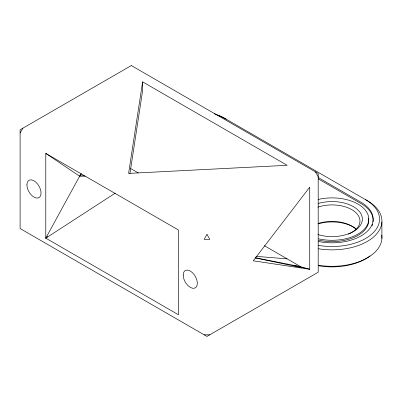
<?xml version="1.0" encoding="UTF-8"?>
<svg xmlns="http://www.w3.org/2000/svg" width="402" height="402" viewBox="0 0 402 402"><rect width="100%" height="100%" fill="white"/><g stroke="black" fill="none" stroke-linecap="round" stroke-linejoin="round"><path stroke-width="0.6" d="M142.615 81.862L128.61 173.393L287.144 165.307L142.615 81.862L142.615 90.666L129.936 173.533M80.832 174.016L45.788 238.16L178.463 314.761L178.463 230.009L45.788 153.408L45.788 238.16L115.248 193.146M20.1 133.037L22.924 128.148M81.516 173.709L79.661 176.227L45.788 153.408M45.788 238.16L47.702 236.537M83.983 175.473L79.661 176.227L85.274 176.156M299.44 266.737L300.691 266.682L309.726 269.29L309.726 187.146L253.27 260.813L309.726 269.29L255.255 257.898M204.151 334.806L209.799 334.806M255.973 256.345L287.144 258.858M294.515 265.712L300.691 266.682L264.325 245.682M255.28 257.767L300.691 266.682M318.218 177.543L361.102 202.306A41.12 23.738 0 0 1 366.845 231.723A41.12 23.738 0 0 1 318.444 241.496M318.218 178.85L361.102 203.608A41.12 23.738 0 0 1 373.066 221.874M130.69 168.528L138.278 172.91M315.374 171.825L318.193 176.714M381.9 222.03L381.9 238.492M372.609 224.226A41.12 23.738 0 0 1 371.996 225.964M368.584 218.356A36.728 21.206 0 0 1 318.675 240.15M318.113 199.467A36.728 21.206 0 0 1 368.755 218.914A36.728 21.206 0 0 1 318.675 238.843M214.241 113.721A47.506 27.426 0 0 1 224.477 118.208L367.312 200.673A49.903 28.808 0 0 1 375.061 235.632A49.903 28.808 0 0 1 318.419 248.763M365.619 199.699A47.506 27.426 0 0 1 372.805 233.165A47.506 27.426 0 0 1 318.349 245.356M318.253 203.482A30.341 17.517 0 0 1 362.368 219.18A30.341 17.517 0 0 1 317.982 234.617M317.866 207.136A27.944 16.135 0 0 1 355.438 212.241A27.944 16.135 0 0 1 348.348 234.145M381.759 235.12A49.903 28.808 0 0 1 318.419 265.225M370.056 255.898A47.506 27.426 0 0 1 318.349 265.727M317.866 223.597A27.944 16.135 0 0 1 356.077 229.291M318.253 223.854A30.341 17.517 0 0 1 355.931 228.673M217.678 115.253A49.903 28.808 0 0 1 226.17 119.188M206.975 234.411L204.151 239.301L209.799 239.301L206.975 234.411M131.323 65.566L20.1 129.781L20.1 228.542L206.975 336.434L318.193 272.219L318.193 173.458L131.323 65.566M26.929 184.9A9.98 5.764 60 0 0 37.517 198.065A9.98 5.764 60 0 0 37.517 183.95A9.98 5.764 60 0 0 26.929 184.9M183.206 275.124A9.98 5.764 60 0 0 193.789 288.289A9.98 5.764 60 0 0 193.789 274.174A9.98 5.764 60 0 0 183.206 275.124"/></g></svg>
